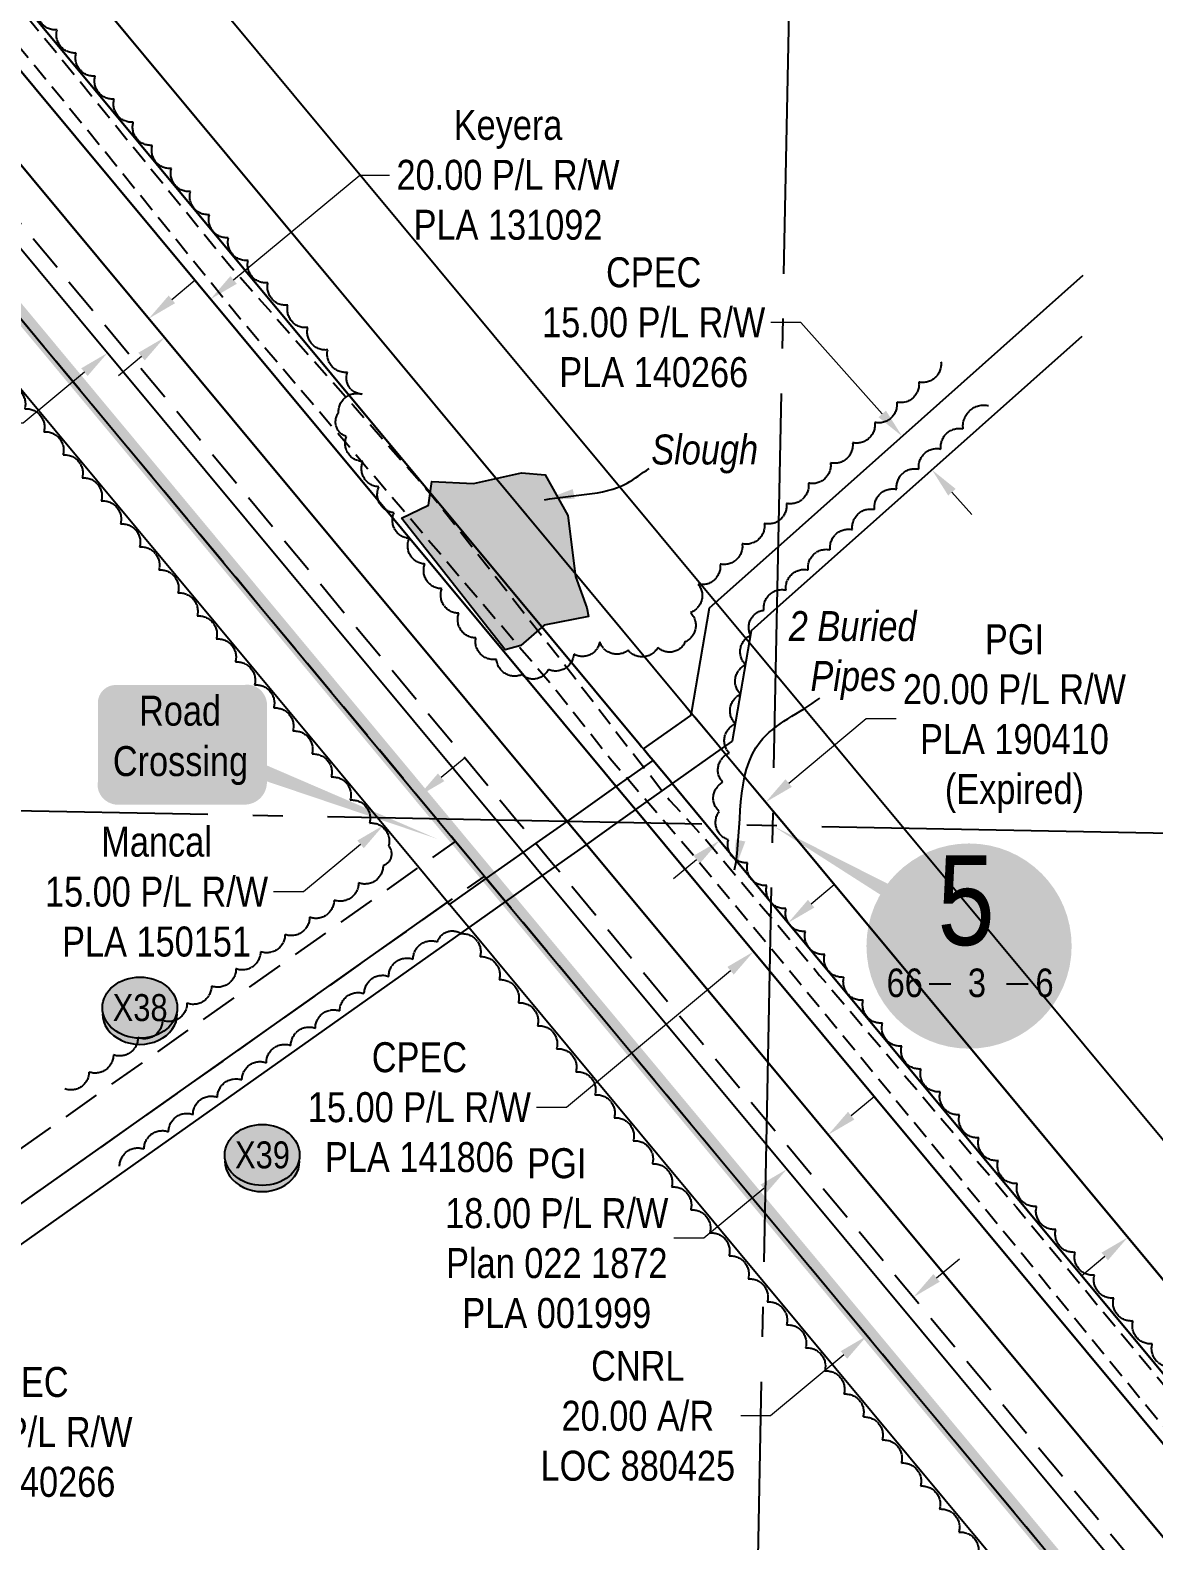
# Model space of a CAD drawing. Extents: x 405326 to 424052, y 6044755 to 6062236.
# Drawn here: x 408488 to 408863, y 6060249 to 6060753 of the extents above; entities that cross this region are included whole.
import ezdxf
from ezdxf.enums import TextEntityAlignment as Align

# ---------------------------------------------------------------- set-up
doc = ezdxf.new("R2010")
doc.units = 0
doc.header["$LTSCALE"] = 5
for name, pattern in [('0', [1, 1, 0]), ('foc-ACCESSROAD', [3.75, 2.5, -1.25]), ('foc-QUARTERLINE', [33, 25, -3, 2, -3]), ('UG_PIPE', [1.875, 1.25, -0.625])]:
    doc.linetypes.add(name, pattern=pattern)
for name, color, linetype in [('10', 1, 'Continuous'), ('9', 3, 'Continuous'), ('AS-PIPE-UG', 44, 'UG_PIPE'), ('AS-PIPE-UG-T', 44, 'Continuous'), ('AS-UNDERLAY-H', 141, 'Continuous'), ('C-AR', 13, 'foc-ACCESSROAD'), ('C-RW', 13, 'Continuous'), ('CG-NOTES', 7, 'Continuous'), ('F-AR', 190, 'foc-ACCESSROAD'), ('F-RW', 190, 'Continuous'), ('L-SECLBL', 7, 'Continuous'), ('L-SECQ', 8, 'foc-QUARTERLINE'), ('P-CROSSINGS', 250, 'Continuous'), ('P-PROPOSED', 10, 'Continuous'), ('T-BUSH', 110, '0'), ('T-WATER', 160, 'Continuous'), ('T-WATER-H', 133, 'Continuous'), ('T-WATER-T', 170, 'Continuous')]:
    doc.layers.add(name, color=color, linetype=linetype)
for name, color, linetype, lineweight in [('C-RW-T', 13, 'Continuous', 9), ('F-AR-T', 190, 'Continuous', 9), ('F-RW-T', 190, 'Continuous', 9)]:
    doc.layers.add(name, color=color, linetype=linetype, lineweight=lineweight)
doc.styles.add('80', font='ARIALN.TTF', dxfattribs={"height": 10})
doc.styles.add('80CG', font='ARIALN.TTF', dxfattribs={"height": 10})
doc.styles.add('80L', font='ARIALN.TTF', dxfattribs={"height": 10})
doc.styles.add('Crossing', font='ARIALN.TTF', dxfattribs={"height": 10})
doc.styles.add('SIMPLEX', font='ARIALN.TTF')
doc.dimstyles.new('Compass 5 000', dxfattribs={"dimscale": 5, "dimtxt": 9, "dimasz": 2, "dimexe": 0.2, "dimexo": 0.0625, "dimgap": 0.5, "dimtad": 0, "dimtih": 1, "dimtoh": 1, "dimzin": 0, "dimdsep": 46, "dimtxsty": '80CG', "dimcen": 0.1, "dimse1": 1, "dimse2": 1, "dimclrd": 256, "dimclrt": 256, "dimaunit": 1, "dimadec": 4, "dimazin": 0, "dimtfac": 0.06, "dimtofl": 0, "dimtmove": 0, "dimatfit": 1, "dimfxl": 0.2, "dimtolj": 1, "dimtzin": 0, "dimlwd": -1, "dimarcsym": 0})

# ---------------------------------------------------------------- blocks, each defined once
blk = doc.blocks.new('L-SECLBL')
at = {"layer": '9', "color": 7}
for p, q in [((-5.08, -27.83), (-12.29, -27.83)), ((20.7, -27.83), (13.5, -27.83))]:
    blk.add_line(p, q, dxfattribs=at)
at = {"layer": '10', "color": 2, "style": 'SIMPLEX'}
blk.add_attdef('SEC', text='', height=30, dxfattribs=at).set_placement((0, 0), align=Align.MIDDLE)
at = {"layer": '10', "color": 5, "style": '80L'}
blk.add_attdef('TWP', text='', height=9.5, dxfattribs=at).set_placement((-14.43, -27.37), align=Align.MIDDLE_RIGHT)
blk.add_attdef('RGE', text='', height=9.5, dxfattribs=at).set_placement((3.62, -27.37), align=Align.MIDDLE_CENTER)
blk.add_attdef('MER', text='', height=9.5, dxfattribs=at).set_placement((23.17, -27.37), align=Align.MIDDLE_LEFT)
blk = doc.blocks.new('*D894')
at = {"layer": 'F-RW-T', "transparency": 16777216}
for p, q in [((408884.75, 6060375.37), (408892.44, 6060381.77)), ((408892.44, 6060381.77), (408902.44, 6060381.77)), ((408846.37, 6060343.43), (408838.68, 6060337.03))]:
    blk.add_line(p, q, dxfattribs=at)
for points in [[(408883.68, 6060376.65), (408885.82, 6060374.09), (408877.06, 6060368.97)], [(408845.3, 6060344.71), (408847.44, 6060342.15), (408854.06, 6060349.82)]]:
    blk.add_solid(points, dxfattribs=at)
at = {"layer": 'F-RW-T', "transparency": 16777216, "insert": (408941.91, 6060381.77), "char_height": 10, "attachment_point": 5, "style": '80CG'}
blk.add_mtext('\\A1;Keyera\\P30.00 P/L R/W\\PPLA 200096', dxfattribs=at)
blk = doc.blocks.new('*D908')
at = {"layer": 'C-RW-T', "transparency": 16777216}
for p, q in [((408408.74, 6060314.58), (408402.06, 6060322.02)), ((408428.77, 6060292.25), (408435.45, 6060284.8)), ((408435.45, 6060284.8), (408445.45, 6060284.8))]:
    blk.add_line(p, q, dxfattribs=at)
for points in [[(408409.98, 6060315.69), (408407.5, 6060313.46), (408415.42, 6060307.13)], [(408430.01, 6060293.36), (408427.53, 6060291.13), (408422.09, 6060299.69)]]:
    blk.add_solid(points, dxfattribs=at)
at = {"layer": 'C-RW-T', "transparency": 16777216, "insert": (408484.54, 6060284.8), "char_height": 10, "attachment_point": 5, "style": '80CG'}
blk.add_mtext('\\A1;CPEC\\P10.00 P/L R/W\\PPLA 140266', dxfattribs=at)
blk = doc.blocks.new('*D913')
at = {"layer": 'C-RW-T', "transparency": 16777216}
for p, q in [((408744.88, 6060655.28), (408734.88, 6060655.28)), ((408772.09, 6060624.73), (408744.88, 6060655.28)), ((408795.36, 6060598.59), (408802.01, 6060591.12))]:
    blk.add_line(p, q, dxfattribs=at)
for points in [[(408773.33, 6060625.83), (408770.84, 6060623.62), (408778.74, 6060617.26)], [(408796.6, 6060599.7), (408794.11, 6060597.48), (408788.71, 6060606.06)]]:
    blk.add_solid(points, dxfattribs=at)
at = {"layer": 'C-RW-T', "transparency": 16777216, "insert": (408695.79, 6060655.28), "char_height": 10, "attachment_point": 5, "style": '80CG'}
blk.add_mtext('\\A1;CPEC\\P15.00 P/L R/W\\PPLA 140266', dxfattribs=at)
blk = doc.blocks.new('*D925')
at = {"layer": 'F-RW-T', "transparency": 16777216}
for p, q in [((408555.54, 6060669.46), (408597.63, 6060704.48)), ((408597.63, 6060704.48), (408607.63, 6060704.48)), ((408524.8, 6060643.87), (408517.11, 6060637.47))]:
    blk.add_line(p, q, dxfattribs=at)
for points in [[(408554.47, 6060670.74), (408556.61, 6060668.17), (408547.85, 6060663.06)], [(408523.73, 6060645.15), (408525.86, 6060642.59), (408532.48, 6060650.27)]]:
    blk.add_solid(points, dxfattribs=at)
at = {"layer": 'F-RW-T', "transparency": 16777216, "insert": (408647.16, 6060704.48), "char_height": 10, "attachment_point": 5, "style": '80CG'}
blk.add_mtext('\\A1;Keyera\\P20.00 P/L R/W\\PPLA 131092', dxfattribs=at)
blk = doc.blocks.new('*D926')
at = {"layer": 'F-RW-T', "transparency": 16777216}
for p, q in [((408534.92, 6060662.97), (408542.61, 6060669.37)), ((408505.73, 6060638.68), (408485.27, 6060621.65)), ((408485.27, 6060621.65), (408475.27, 6060621.65))]:
    blk.add_line(p, q, dxfattribs=at)
for points in [[(408533.85, 6060664.25), (408535.98, 6060661.69), (408527.23, 6060656.57)], [(408504.66, 6060639.96), (408506.79, 6060637.4), (408513.41, 6060645.07)]]:
    blk.add_solid(points, dxfattribs=at)
at = {"layer": 'F-RW-T', "transparency": 16777216, "insert": (408436.18, 6060621.65), "char_height": 10, "attachment_point": 5, "style": '80CG'}
blk.add_mtext('\\A1;PGI\\P18.00 P/L R/W\\PPlan 022 1872\\PPLA 001999', dxfattribs=at)
blk = doc.blocks.new('*D1008')
at = {"layer": 'F-RW-T', "transparency": 16777216}
for p, q in [((408624.83, 6060503.41), (408632.52, 6060509.81)), ((408597.92, 6060481.02), (408578.89, 6060465.18)), ((408578.89, 6060465.18), (408568.89, 6060465.18))]:
    blk.add_line(p, q, dxfattribs=at)
for points in [[(408623.76, 6060504.69), (408625.89, 6060502.13), (408617.14, 6060497.01)], [(408596.86, 6060482.3), (408598.99, 6060479.74), (408605.61, 6060487.42)]]:
    blk.add_solid(points, dxfattribs=at)
at = {"layer": 'F-RW-T', "transparency": 16777216, "insert": (408529.81, 6060465.18), "char_height": 10, "attachment_point": 5, "style": '80CG'}
blk.add_mtext('\\A1;Mancal\\P15.00 P/L R/W\\PPLA 150151', dxfattribs=at)
blk = doc.blocks.new('*D1009')
at = {"layer": 'F-AR-T', "transparency": 16777216}
for p, q in [((408790.23, 6060336.29), (408797.92, 6060342.69)), ((408759.3, 6060310.55), (408734.83, 6060290.18)), ((408734.83, 6060290.18), (408724.83, 6060290.18))]:
    blk.add_line(p, q, dxfattribs=at)
for points in [[(408789.17, 6060337.57), (408791.3, 6060335.01), (408782.55, 6060329.89)], [(408758.24, 6060311.83), (408760.37, 6060309.27), (408766.99, 6060316.95)]]:
    blk.add_solid(points, dxfattribs=at)
at = {"layer": 'F-AR-T', "transparency": 16777216, "insert": (408690.49, 6060290.18), "char_height": 10, "attachment_point": 5, "style": '80CG'}
blk.add_mtext('\\A1;CNRL\\P20.00 A/R\\PLOC 880425', dxfattribs=at)
blk = doc.blocks.new('*D1010')
at = {"layer": 'F-RW-T', "transparency": 16777216}
for p, q in [((408761.72, 6060390.45), (408769.41, 6060396.84)), ((408732.53, 6060366.15), (408712.51, 6060349.5)), ((408712.51, 6060349.5), (408702.51, 6060349.5))]:
    blk.add_line(p, q, dxfattribs=at)
for points in [[(408760.66, 6060391.73), (408762.79, 6060389.17), (408754.04, 6060384.05)], [(408731.46, 6060367.43), (408733.59, 6060364.87), (408740.21, 6060372.55)]]:
    blk.add_solid(points, dxfattribs=at)
at = {"layer": 'F-RW-T', "transparency": 16777216, "insert": (408663.43, 6060349.5), "char_height": 10, "attachment_point": 5, "style": '80CG'}
blk.add_mtext('\\A1;PGI\\P18.00 P/L R/W\\PPlan 022 1872\\PPLA 001999', dxfattribs=at)
blk = doc.blocks.new('*D1011')
at = {"layer": 'C-RW-T', "transparency": 16777216}
for p, q in [((408748.36, 6060461.22), (408756.05, 6060467.61)), ((408721.46, 6060438.83), (408666.65, 6060393.22)), ((408666.65, 6060393.22), (408656.65, 6060393.22))]:
    blk.add_line(p, q, dxfattribs=at)
for points in [[(408747.29, 6060462.5), (408749.43, 6060459.94), (408740.67, 6060454.82)], [(408720.39, 6060440.11), (408722.52, 6060437.55), (408729.14, 6060445.23)]]:
    blk.add_solid(points, dxfattribs=at)
at = {"layer": 'C-RW-T', "transparency": 16777216, "insert": (408617.57, 6060393.22), "char_height": 10, "attachment_point": 5, "style": '80CG'}
blk.add_mtext('\\A1;CPEC\\P15.00 P/L R/W\\PPLA 141806', dxfattribs=at)
blk = doc.blocks.new('*D1012')
at = {"layer": 'F-RW-T', "transparency": 16777216}
for p, q in [((408740.86, 6060501.49), (408766.69, 6060522.99)), ((408766.69, 6060522.99), (408776.69, 6060522.99)), ((408710.11, 6060475.91), (408702.43, 6060469.51))]:
    blk.add_line(p, q, dxfattribs=at)
for points in [[(408739.79, 6060502.77), (408741.92, 6060500.21), (408733.17, 6060495.1)], [(408709.05, 6060477.19), (408711.18, 6060474.63), (408717.8, 6060482.31)]]:
    blk.add_solid(points, dxfattribs=at)
at = {"layer": 'F-RW-T', "transparency": 16777216, "insert": (408816.23, 6060522.99), "char_height": 10, "attachment_point": 5, "style": '80CG'}
blk.add_mtext('\\A1;PGI\\P20.00 P/L R/W\\PPLA 190410\\P(Expired)', dxfattribs=at)
blk = doc.blocks.new('*U1036')
h = blk.add_hatch(color=59)
edge = h.paths.add_edge_path()
edge.add_line((-21.5, -20), (21.5, -20))
edge.add_arc((21.5, -14), 6, 270, 360)
edge.add_line((27.5, -14), (27.5, 12.5))
edge.add_arc((21.5, 12.5), 6, 0, 90)
edge.add_line((21.5, 18.5), (-21.5, 18.5))
edge.add_arc((-21.5, 12.5), 6, 90, 180)
edge.add_line((-27.5, 12.5), (-27.5, -14))
edge.add_arc((-21.5, -14), 6, 180, 270)
at = {"color": 1, "flags": 128}
blk.add_lwpolyline([(-21.5, -20, 3, 3, 0), (21.5, -20, 3, 3, 0.414214), (27.5, -14, 3, 3, 0), (27.5, 12.5, 3, 0, 0.414214), (21.5, 18.5, 0, 0, 0), (-21.5, 18.5, 0, 0, 0.414214), (-27.5, 12.5, 0, 0, 0), (-27.5, -14, 0, 3, 0.414214)], format="xyseb", close=True, dxfattribs=at)
blk.add_lwpolyline([(85.88, -32.93, 0, 7.5, 0), (0, 0, 0, 0, 0)], format="xyseb", dxfattribs=at)
at = {"color": 1, "style": '80'}
blk.add_attdef('ENTER_TEXT_001', (-35.99, -5), '', height=10, dxfattribs=at)
blk = doc.blocks.new('xing2')
h = blk.add_hatch(color=50)
h.dxf.hatch_style = 1
edge = h.paths.add_edge_path()
edge.add_ellipse((0, 0), major_axis=(-12.5, 0), ratio=0.816297, start_angle=0, end_angle=360)
h = blk.add_hatch(color=250)
h.dxf.hatch_style = 1
edge = h.paths.add_edge_path()
edge.add_ellipse((0, -2.05), major_axis=(-12.5, 0), ratio=0.816297, start_angle=0, end_angle=180)
edge.add_line((12.5, -2.05), (12.5, 0))
edge.add_ellipse((0, 0), major_axis=(-12.5, 0), ratio=0.816297, start_angle=0, end_angle=180, ccw=False)
edge.add_line((-12.5, 0), (-12.5, -2.05))
at = {"color": 250}
blk.add_ellipse((0, 0), major_axis=(-12.5, 0), ratio=0.816297, dxfattribs=at)
blk.add_ellipse((0, -2.05), major_axis=(-12.5, 0), ratio=0.816297, start_param=0, end_param=3.141593, dxfattribs=at)
at = {"color": 250, "style": 'Crossing'}
blk.add_attdef('CROSSING', text='', height=9, dxfattribs=at).set_placement((0.09, 0.02), align=Align.MIDDLE_CENTER)
at = {"color": 250, "style": 'Crossing', "flags": 1}
for tag, p in [('OWNER', (0.09, -12.49)), ('DESCRIPTION', (0.09, -25.77)), ('LOCATION', (0.09, -39.3)), ('DWG_REF', (0.09, -52.84))]:
    blk.add_attdef(tag, text='', height=9, dxfattribs=at).set_placement(p, align=Align.MIDDLE_CENTER)

msp = doc.modelspace()

# ---------------------------------------------------------------- hatches: boundary and pattern name
at = {"layer": 'AS-UNDERLAY-H'}
h = msp.add_hatch(color=256, dxfattribs=at)
h.dxf.hatch_style = 1
edge = h.paths.add_edge_path()
edge.add_arc((408801.072, 6060447.075), 34.254, 0, 360)
at = {"layer": 'T-WATER-H'}
h = msp.add_hatch(color=256, dxfattribs=at)
h.dxf.hatch_style = 1
h.paths.add_polyline_path([(408611.538, 6060589.906), (408620.554, 6060594.266), (408621.718, 6060602.114), (408635.679, 6060601.533), (408651.676, 6060605.021), (408659.529, 6060604.439), (408667.091, 6060590.778), (408669.708, 6060570.432), (408673.489, 6060559.968), (408674.071, 6060557.062), (408659.238, 6060554.155), (408651.385, 6060547.47), (408646.149, 6060546.017)])

# ---------------------------------------------------------------- linework, layer by layer
at = {"layer": 'AS-PIPE-UG', "flags": 128}
for points in [[(409510.049, 6058742.941), (409521.269, 6058753.304), (409575.891, 6058805.859), (409623.676, 6058850.909), (409666.647, 6058890.547), (409693.365, 6058916.226), (409759.038, 6058976.611), (409793.08, 6059007.569), (409797.968, 6059008.775), (409809.529, 6059011.002), (409820.578, 6059012.399), (409839.303, 6059014.826), (409855.01, 6059015.734), (409859.26, 6059016.322), (409862.023, 6059020.007), (409861.762, 6059033.112), (409861.189, 6059044.5), (409861.126, 6059055.313), (409861.207, 6059070.704), (409861.388, 6059080.991), (409861.023, 6059088.402), (409860.364, 6059100.185), (409853.312, 6059107.755), (409845.052, 6059114.874), (409798.34, 6059167.454), (409717.513, 6059265.511), (409662.739, 6059330.164), (409620.871, 6059379.266), (409580.161, 6059430.075), (409538.091, 6059480.848), (409442.734, 6059595.221), (409409.088, 6059633.261), (409364.663, 6059686.126), (409335.379, 6059722.154), (409245.037, 6059830.77), (409219.818, 6059860.175), (409194.636, 6059891.121), (409168.101, 6059923.368), (409119.407, 6059982.796), (409081.924, 6060027.63), (409036.198, 6060081.887), (408996.241, 6060130.081), (408980.458, 6060149.072), (408952.947, 6060183.153), (408926.465, 6060214.922), (408886.751, 6060261.547), (408857.984, 6060296.288), (408813.06, 6060351.216), (408744.677, 6060434.496), (408710.274, 6060475.907), (408699.745, 6060488.197), (408681.214, 6060509.589), (408662.756, 6060532.974), (408557.768, 6060656.471), (408512.324, 6060712.601), (408480.999, 6060750.829), (408429.669, 6060811.686), (408389.139, 6060859.307), (408364.61, 6060888.358), (408332.132, 6060928.754), (408331.112, 6060932.433), (408334.97, 6060937.24), (408342.103, 6060941.203), (408352.965, 6060946.548), (408387.648, 6060961.619), (408387.622, 6060961.645), (408412.878, 6060972.14), (408446.825, 6060986.791), (408461.138, 6060992.957), (408483.643, 6061002.979), (408491.431, 6061007.644), (408507.229, 6061016.708), (408533.91, 6061043.989), (408540.483, 6061049.522), (408560.466, 6061063.885), (408606.805, 6061080.479), (408654.538, 6061092.239), (408673.672, 6061093.141), (408725.597, 6061092.586), (408772.989, 6061100.441), (408815.482, 6061113.44), (408848.661, 6061120.785), (408859.242, 6061122.784), (408870.278, 6061127.286)], [(408291.955, 6061003.561), (408308.422, 6060985.716), (408329.858, 6060958.871), (408343.156, 6060942.922), (408347.469, 6060937.281), (408348.228, 6060935.255), (408345.358, 6060931.306), (408345.228, 6060926.819), (408355.673, 6060916.89), (408369.114, 6060897.669), (408393.776, 6060868.032), (408435.004, 6060818.73), (408475.876, 6060770.453), (408512.677, 6060725.335), (408554.124, 6060674.372), (408595.484, 6060627.628), (408621.083, 6060598.312), (408669.213, 6060536.95), (408684.211, 6060517.283), (408701.085, 6060495.815), (408713.559, 6060482.198), (408751.195, 6060437.296), (408816.915, 6060359.883), (408864.903, 6060302.027), (408893.829, 6060267.481), (408934.195, 6060218.683), (408959.857, 6060189.148), (408992.199, 6060149.629), (409051.522, 6060077.95), (409089.256, 6060032.233), (409126.161, 6059987.766), (409172.557, 6059933.633), (409203.308, 6059895.012), (409233.532, 6059859.808), (409255.634, 6059833.439), (409340.814, 6059726.849), (409374.096, 6059687.78), (409417.847, 6059636.029), (409451.379, 6059596.877), (409505.957, 6059530.844), (409545.229, 6059481.77), (409586.135, 6059433.458), (409631.654, 6059378.36), (409671.191, 6059333.037), (409728.064, 6059265.227), (409806.005, 6059169.361), (409848.302, 6059119.925), (409864.522, 6059102.26), (409862.985, 6059105), (409865.286, 6059089.246), (409865.685, 6059080.686), (409866.094, 6059068.884), (409866.616, 6059036.831), (409865.874, 6059021.94), (409863.294, 6059014.233), (409854.373, 6059007.244), (409837.572, 6059007.607), (409816.793, 6059007.599), (409803.361, 6059004.216), (409796.01, 6059000.011), (409781.671, 6058987.671), (409747.518, 6058956.297), (409698.773, 6058911.518), (409655.24, 6058870.085), (409624.928, 6058842.067), (409572.673, 6058790.574)]]:
    msp.add_lwpolyline(points, dxfattribs=at)
at = {"layer": 'C-AR', "flags": 128}
msp.add_lwpolyline([(407987.263, 6059729.964), (407986.78, 6059722.804), (407972.13, 6059728.479), (407986.512, 6059942.508), (408050.648, 6060000.041), (408073.054, 6060020.141), (408432.879, 6060342.95), (408617.338, 6060473.317), (408629.626, 6060482.001), (408639.25, 6060470.436), (408626.963, 6060461.75), (408442.248, 6060331.203), (408001.068, 6059935.415), (407988.845, 6059753.42), (407987.263, 6059729.964)], close=True, dxfattribs=at)
at = {"layer": 'C-RW'}
for points in [[(408367.802, 6060902.86), (408690.968, 6060514.543), (408691.728, 6060513.631), (408692.365, 6060512.866), (408694.17, 6060510.697), (408695.572, 6060509.013), (408701.345, 6060502.076), (408701.99, 6060501.302), (408713.316, 6060487.692), (408734.933, 6060461.717), (409134.119, 6059982.061), (409248.365, 6059844.781)], [(409237.625, 6059834.236), (409122.591, 6059972.466), (408734.471, 6060438.825), (408693.477, 6060488.082), (408689.705, 6060492.615), (408689.059, 6060493.392), (408683.284, 6060500.329), (408682.642, 6060501.102), (408679.44, 6060504.948), (408353.198, 6060896.948)], [(408001.068, 6059935.415), (408442.248, 6060331.203), (408626.963, 6060461.75), (408627.606, 6060460.978), (408639.893, 6060469.663), (408652.172, 6060478.34), (408656.499, 6060481.399), (408666.864, 6060488.605), (408683.284, 6060500.329), (408695.572, 6060509.013), (408694.17, 6060510.697), (408692.365, 6060512.866), (408708.235, 6060524.082), (408708.358, 6060524.849), (408714.398, 6060559.968), (408737.327, 6060580.384), (408839.132, 6060671.032)], [(408838.719, 6060650.589), (408736.915, 6060559.941), (408728.287, 6060552.259), (408721.961, 6060515.423), (408718.368, 6060512.883), (408701.99, 6060501.302), (408689.705, 6060492.615), (408683.573, 6060488.277), (408673.325, 6060481.032), (408662.922, 6060473.676), (408658.598, 6060470.618), (408646.322, 6060461.938), (408634.036, 6060453.25), (408441.576, 6060317.167), (408004.698, 6059925.239)]]:
    msp.add_lwpolyline(points, dxfattribs=at)
at = {"layer": 'F-AR', "flags": 128}
msp.add_lwpolyline([(406673.607, 6059603.383), (406607.515, 6059675.136), (406578.719, 6059705.214), (406549.288, 6059735.964), (406546.3, 6059739.091), (406435.759, 6059845.662), (406405.08, 6059878.11), (406391.479, 6059892.493), (406310.003, 6059978.668), (406284.904, 6060005.215), (406280.297, 6060001.007), (406269.346, 6059991.004), (406171.008, 6059901.184), (406002.743, 6059747.501), (405970.503, 6059718.054), (405955.06, 6059703.957), (405904.407, 6059657.693), (405885.568, 6059640.478), (405872.713, 6059655.829), (405875.283, 6059658.177), (405886.529, 6059668.447), (405889.206, 6059670.893), (405892.433, 6059673.839), (405894.885, 6059676.08), (405897.773, 6059678.718), (405911.277, 6059691.05), (405941.563, 6059718.705), (405959.472, 6059735.068), (405963.164, 6059738.44), (405973.802, 6059748.151), (406176.105, 6059932.924), (406190.869, 6059946.411), (406255.859, 6060005.771), (406280.869, 6060028.613), (406286.173, 6060033.458), (406296.505, 6060042.895), (406311.618, 6060056.699), (406648.632, 6060364.503), (406652.407, 6060367.815), (406728.161, 6060434.277), (406765.482, 6060467.28), (406829.091, 6060524.873), (406948.073, 6060632.624), (407042.847, 6060719.312), (407118.327, 6060790.297), (407131.659, 6060802.834), (407174.744, 6060827.544), (407197.292, 6060847.034), (407218.323, 6060866.83), (407240.114, 6060902.287), (407313.868, 6060969.15), (407401.063, 6061047.848), (407421.238, 6061069.206), (407438.771, 6061092.851), (407460.508, 6061123.512), (407493.531, 6061155.479), (407647.804, 6061298.96), (407662.721, 6061312.905), (407732.148, 6061377.845), (407800.586, 6061440.87), (407811.689, 6061451.095), (407817.417, 6061456.371), (407819.187, 6061457.779), (407829.951, 6061466.341), (407833.864, 6061469.453), (407847.831, 6061452.69), (407863.83, 6061433.493), (407895.275, 6061395.751), (407914.472, 6061372.712), (407924.065, 6061361.195), (407931.332, 6061352.479), (407933.664, 6061349.68), (407960.781, 6061317.135), (407969.336, 6061306.868), (408261.154, 6060956.644), (408283.536, 6060929.766), (408289.933, 6060922.083), (408293.132, 6060918.267), (408299.539, 6060910.562), (408650.23, 6060488.933), (408655.857, 6060482.171), (408662.27, 6060474.46), (408733.463, 6060388.866), (409213.995, 6059811.126), (409223.657, 6059799.509), (409322.023, 6059681.238), (409347.583, 6059650.567), (409516.281, 6059448.133), (409545.742, 6059412.779), (409550.45, 6059407.13), (409844.345, 6059053.527), (409837.693, 6059053.704), (409824.391, 6059054.06), (409820.233, 6059054.171), (409817.749, 6059054.238), (409798.169, 6059077.797), (409545.132, 6059382.241), (409535.059, 6059394.36), (409515.671, 6059417.627), (409321.13, 6059651.088), (409303.164, 6059672.655), (409295.582, 6059681.76), (409213.142, 6059780.826), (409193.938, 6059803.874), (409142.8, 6059865.348), (409133.222, 6059876.873), (408732.84, 6060357.979), (408645.667, 6060462.726), (408639.25, 6060470.436), (408629.626, 6060482.001), (408623.415, 6060489.461), (408382.505, 6060778.945), (408289.426, 6060891.476), (408286.737, 6060894.705), (408284.178, 6060897.776), (408274.579, 6060909.298), (408268.182, 6060916.977), (408205.9, 6060991.765), (408201.69, 6060996.807), (408199.488, 6060999.443), (408193.454, 6061006.668), (408180.655, 6061022.028), (407960.16, 6061286.648), (407942.877, 6061307.391), (407930.711, 6061321.979), (407918.297, 6061336.884), (407908.701, 6061348.405), (407899.074, 6061359.902), (407831.012, 6061441.63), (407830.433, 6061441.169), (407823.614, 6061434.89), (407812.567, 6061424.716), (407745.752, 6061363.186), (407691.394, 6061312.34), (407661.443, 6061284.335), (407507.297, 6061140.972), (407475.749, 6061110.434), (407454.962, 6061081.111), (407436.592, 6061056.339), (407415.054, 6061033.536), (407327.283, 6060954.319), (407255.659, 6060889.386), (407233.968, 6060854.092), (407210.69, 6060832.181), (407186.365, 6060811.155), (407143.647, 6060786.656), (407117.752, 6060762.305), (407056.446, 6060704.649), (406961.532, 6060617.834), (406858.248, 6060524.299), (406778.818, 6060452.377), (406741.557, 6060419.428), (406678.378, 6060364.002), (406667.052, 6060354.065), (406663.276, 6060350.754), (406662.118, 6060349.737), (406311.047, 6060029.092), (406309.992, 6060028.129), (406299.67, 6060018.701), (406310.592, 6060007.147), (406406.172, 6059906.052), (406419.839, 6059891.596), (406449.965, 6059859.733), (406560.455, 6059753.221), (406577.501, 6059735.406), (406606.933, 6059704.657), (406621.845, 6059689.086), (406701.272, 6059602.838)], dxfattribs=at)
at = {"layer": 'F-RW'}
for points in [[(410702.826, 6059044.773), (410330.355, 6059053.081), (410157.824, 6059056.928), (409890.915, 6059068.952), (409870.934, 6059069.852), (409855.948, 6059070.528), (409846.758, 6059070.942), (409546.132, 6059432.242), (409516.671, 6059467.652), (409364.735, 6059650.229), (409339.213, 6059680.9), (409292.044, 6059737.584), (409232.933, 6059808.609), (409223.302, 6059820.184), (409107.217, 6059959.672), (408733.855, 6060408.302), (408673.325, 6060481.033), (408666.864, 6060488.606), (408309.174, 6060918.573)], [(408309.174, 6060918.573), (408666.864, 6060488.606), (408673.325, 6060481.033), (408733.855, 6060408.302), (409107.217, 6059959.672), (409223.302, 6059820.183), (409232.933, 6059808.609), (409292.044, 6059737.584), (409339.214, 6059680.899), (409364.735, 6059650.229), (409516.671, 6059467.652), (409546.132, 6059432.242), (409846.758, 6059070.942), (409855.948, 6059070.528), (409870.934, 6059069.853), (409890.915, 6059068.952), (410157.824, 6059056.928), (410330.355, 6059053.081), (410702.826, 6059044.773)], [(408419.512, 6060918.722), (408623.572, 6060673.548), (408716.526, 6060561.863), (408727.643, 6060548.507), (408736.47, 6060537.901), (408779.344, 6060486.386), (409171.469, 6060015.249), (409284.147, 6059879.888)], [(408386.6, 6060911.528), (408706.338, 6060527.337), (408708.029, 6060525.2), (408708.358, 6060524.849), (408709.54, 6060523.49), (408717.727, 6060513.654), (408718.368, 6060512.883), (408735.549, 6060492.239), (408739.767, 6060487.17), (409262.674, 6059858.821)], [(410722.693, 6059026.368), (410329.999, 6059035.074), (410157.225, 6059038.938), (409890.435, 6059050.959), (409870.453, 6059051.86), (409855.467, 6059052.536), (409838.011, 6059053.323), (409837.693, 6059053.704), (409545.582, 6059404.772), (409516.122, 6059440.19), (409340.935, 6059650.698), (409315.409, 6059681.369), (408733.302, 6060380.853), (408658.598, 6060470.618), (408652.172, 6060478.34), (408643.239, 6060489.071), (408295.358, 6060907.063)], [(409248.365, 6059844.781), (409134.119, 6059982.061), (408734.933, 6060461.717), (408713.316, 6060487.692), (408701.99, 6060501.302), (408701.345, 6060502.076), (408695.572, 6060509.013), (408694.17, 6060510.697), (408692.365, 6060512.866), (408691.728, 6060513.631), (408690.968, 6060514.543), (408367.802, 6060902.86)], [(409262.665, 6059858.812), (409148.417, 6059996.074), (408739.767, 6060487.17), (408735.549, 6060492.239), (408718.357, 6060512.855), (408717.709, 6060513.611), (408709.522, 6060523.447), (408708.351, 6060524.834), (408708.026, 6060525.193), (408706.321, 6060527.294), (408600.53, 6060654.401), (408393.215, 6060903.51)], [(408353.195, 6060896.94), (408679.44, 6060504.946), (408682.641, 6060501.1), (408683.284, 6060500.328), (408689.058, 6060493.391), (408689.705, 6060492.615), (408693.477, 6060488.082), (408734.471, 6060438.825), (409122.591, 6059972.466), (409237.625, 6059834.236)], [(408382.505, 6060778.945), (408623.415, 6060489.461), (408629.626, 6060482.001), (408639.25, 6060470.436), (408639.893, 6060469.663), (408645.667, 6060462.726), (408646.322, 6060461.938), (408732.84, 6060357.979), (409133.221, 6059876.873), (409142.799, 6059865.347), (409193.938, 6059803.874), (409213.142, 6059780.826), (409295.582, 6059681.76)], [(409275.743, 6059682.151), (409201.678, 6059771.288), (409182.416, 6059794.283), (409131.26, 6059855.746), (409121.677, 6059867.261), (408732.378, 6060335.081), (408634.036, 6060453.25), (408633.379, 6060454.041), (408627.606, 6060460.978), (408626.963, 6060461.75), (408617.338, 6060473.317), (408603.574, 6060489.851), (408374.951, 6060764.575)]]:
    msp.add_lwpolyline(points, dxfattribs=at)
at = {"layer": 'L-SECLBL', "flags": 128}
msp.add_lwpolyline([(408735.448, 6060487.268, 0, 4.998, 0), (408777.741, 6060463.168, 0, 0, 0)], format="xyseb", dxfattribs=at)
at = {"layer": 'L-SECQ'}
for p, q in [((408751.672, 6061291.425), (408719.216, 6059683.108)), ((409536.739, 6060471.429), (407934.156, 6060503.071))]:
    msp.add_line(p, q, dxfattribs=at)
at = {"layer": 'P-PROPOSED', "const_width": 4.998, "flags": 128}
msp.add_lwpolyline([(409228.399, 6059664.046), (409176.612, 6059726.298), (409225.781, 6059767.2), (409213.91, 6059781.465), (409194.067, 6059805.281), (409144.208, 6059865.218), (409133.99, 6059877.512), (408733.608, 6060358.619), (408646.435, 6060463.365), (408640.019, 6060471.075), (408630.394, 6060482.641), (408624.183, 6060490.1), (408383.274, 6060779.583)], dxfattribs=at)
at = {"layer": 'T-BUSH', "flags": 128}
for points in [[(408791.683, 6060642.135, -0.520567), (408784.312, 6060635.383, -0.5205671), (408776.941, 6060628.632, -0.5205671), (408769.57, 6060621.881, -0.5205671), (408762.199, 6060615.129, -0.5205671), (408754.828, 6060608.378, -0.5205671), (408747.456, 6060601.627, -0.5205671), (408740.085, 6060594.876, -0.5205671), (408732.714, 6060588.124, -0.5205671), (408725.343, 6060581.373, -0.5205671), (408717.972, 6060574.622, -0.5205671), (408710.601, 6060567.87, -0.5205671), (408708.085, 6060558.429, -0.5205671), (408706.27, 6060548.6, -0.5205671), (408697.19, 6060546.727, -0.5205671), (408687.237, 6060545.811, -0.5205671), (408677.787, 6060548.65, -0.5205671), (408669.117, 6060544.537, -0.5205671), (408660.539, 6060539.405, -0.5205671), (408651.856, 6060537.71, -0.5205671), (408643.301, 6060542.772, -0.5205671), (408636.418, 6060549.936, -0.5205671), (408630.737, 6060558.16, -0.5205671), (408625.055, 6060566.384, -0.5205671), (408619.374, 6060574.608, -0.5205671), (408614.162, 6060583.132, -0.5205671), (408609.113, 6060591.759, -0.5205671), (408604.064, 6060600.385, -0.5205671), (408598.685, 6060608.809, -0.5205671), (408593.246, 6060617.195, -0.5205671), (408590.591, 6060625.123, -0.5205671), (408598.432, 6060631.323, -0.5205671), (408593.585, 6060638.634, -0.5205671), (408586.942, 6060646.102, -0.5205671), (408580.299, 6060653.571, -0.5205671), (408573.655, 6060661.04, -0.5205671), (408567.012, 6060668.508, -0.5205671), (408560.369, 6060675.977, -0.5205671), (408553.83, 6060683.535, -0.5205671), (408547.472, 6060691.248, -0.5205671), (408541.113, 6060698.961, -0.5205671), (408534.755, 6060706.673, -0.5205671), (408528.397, 6060714.386, -0.5205671), (408522.039, 6060722.099, -0.5205671), (408515.681, 6060729.812, -0.5205671), (408509.323, 6060737.525, -0.5205671), (408502.965, 6060745.238, -0.5205671), (408496.607, 6060752.951, -0.5205671), (408490.249, 6060760.664, -0.5205671), (408483.891, 6060768.377, -0.5205671), (408477.533, 6060776.09, -0.5205671), (408471.175, 6060783.802, -0.5205671), (408464.817, 6060791.515, -0.5205671), (408458.458, 6060799.228, -0.5205671), (408452.1, 6060806.941, -0.5205671), (408445.742, 6060814.654, -0.5205671), (408439.384, 6060822.367, -0.5205671), (408433.026, 6060830.08, -0.5205671), (408426.668, 6060837.793, -0.5205671), (408420.31, 6060845.506, -0.5205671), (408413.952, 6060853.219, -0.5205671), (408407.594, 6060860.931, -0.5205671), (408401.236, 6060868.644, -0.5205671), (408394.878, 6060876.357, -0.5205671), (408388.52, 6060884.07, -0.5205671), (408382.161, 6060891.783, -0.5205671), (408383.808, 6060899.741, -0.5205671), (408389.682, 6060907.829, -0.5205671), (408387.155, 6060915.754, -0.5205671), (408380.971, 6060923.608, -0.5205671), (408374.788, 6060931.461, -0.5205671), (408372.788, 6060938.397, -0.5205671), (408381.691, 6060942.942, -0.5205671), (408390.593, 6060947.488, -0.5205671), (408399.496, 6060952.033, -0.5205671), (408408.398, 6060956.578, -0.5205671), (408417.301, 6060961.124, -0.5205671), (408426.209, 6060965.654, -0.5205671), (408435.837, 6060968.341, -0.5205671), (408445.465, 6060971.028, -0.5205671), (408455.092, 6060973.715, -0.5205671), (408463.685, 6060978.475, -0.5205671), (408471.616, 6060984.558, -0.5205671), (408479.872, 6060983.238, -0.5205671), (408488.014, 6060979.612, -0.5205671), (408494.244, 6060987.428, -0.5205671), (408500.475, 6060995.245, -0.5205671), (408497.908, 6061004.029, -0.5205671), (408493.554, 6061013.023, -0.5205671), (408490.991, 6061022.685, -0.5205671), (408488.855, 6061032.223, -0.5205671), (408496.169, 6061039.036, -0.5205671), (408503.484, 6061045.848, -0.5205671), (408512.434, 6061046.315, -0.5205671), (408522.13, 6061043.885, -0.5205671), (408530.369, 6061038.427, -0.5205671), (408538.322, 6061032.372, -0.5205671), (408546.272, 6061027.316, -0.5205671), (408554.193, 6061033.413, -0.5205671), (408562.114, 6061039.509, -0.5205671), (408566.018, 6061046.58, -0.5205671), (408566.121, 6061053.708, -0.5205671), (408575.668, 6061056.671, -0.5205671), (408585.214, 6061059.634, -0.5205671), (408594.761, 6061062.598, -0.5205671), (408604.307, 6061065.561, -0.5205671), (408613.853, 6061068.524, -0.5205671), (408623.446, 6061071.295, -0.5205671), (408633.298, 6061072.985, -0.5205671), (408643.149, 6061074.675, -0.5205671), (408653.001, 6061076.364, -0.5205671), (408662.853, 6061078.054, -0.5205671), (408672.705, 6061079.743, -0.5205671), (408682.586, 6061081.021, -0.5205671), (408692.578, 6061080.749, -0.5205671), (408702.57, 6061080.476, -0.5205671), (408712.562, 6061080.204, -0.5205671), (408722.554, 6061079.931, -0.5205671), (408732.546, 6061079.659, -0.5205671), (408742.538, 6061079.387, -0.5205671), (408752.245, 6061081.761, -0.5205671), (408761.949, 6061084.157, -0.5205671), (408771.653, 6061086.554, -0.5205671), (408781.357, 6061088.95, -0.5205671), (408790.838, 6061092.101, -0.5205671), (408800.282, 6061095.377, -0.5205671), (408809.725, 6061098.654, -0.5205671), (408819.168, 6061101.93, -0.5205671), (408828.612, 6061105.207, -0.5205671), (408838.339, 6061107.471, -0.5117374), (408847.984, 6061109.692, -0.5117374)], [(408295.92, 6060646.337, -0.5205671), (408305.859, 6060647.394, -0.5205671), (408315.799, 6060648.451, -0.5205671), (408325.739, 6060649.508, -0.5205671), (408335.71, 6060649.661, -0.5205671), (408345.699, 6060649.295, -0.5205671), (408355.688, 6060648.929, -0.5205671), (408365.677, 6060648.563, -0.5205671), (408375.666, 6060648.198, -0.5205671), (408385.655, 6060647.832, -0.5205671), (408395.644, 6060647.466, -0.5205671), (408404.677, 6060650.965, -0.5205671), (408413.345, 6060655.943, -0.5205671), (408422.013, 6060660.921, -0.5205671), (408430.681, 6060665.899, -0.5205671), (408439.349, 6060670.876, -0.5205671), (408447.42, 6060672.526, -0.5205671), (408453.815, 6060664.844, -0.5205671), (408460.21, 6060657.161, -0.5205671), (408466.605, 6060649.479, -0.5205671), (408473, 6060641.797, -0.5205671), (408479.395, 6060634.114, -0.5205671), (408485.79, 6060626.432, -0.5205671), (408492.185, 6060618.75, -0.5205671), (408498.58, 6060611.067, -0.5205671), (408504.974, 6060603.385, -0.5205671), (408511.369, 6060595.703, -0.5205671), (408517.764, 6060588.02, -0.5205671), (408524.159, 6060580.338, -0.5205671), (408530.554, 6060572.655, -0.5205671), (408536.949, 6060564.973, -0.5205671), (408543.344, 6060557.291, -0.5205671), (408549.739, 6060549.608, -0.5205671), (408556.134, 6060541.926, -0.5205671), (408562.529, 6060534.244, -0.5205671), (408568.924, 6060526.561, -0.5205671), (408575.319, 6060518.879, -0.5205671), (408581.714, 6060511.197, -0.5205671), (408588.109, 6060503.514, -0.5205671), (408594.504, 6060495.832, -0.5205671), (408600.899, 6060488.15, -0.5205671), (408607.294, 6060480.467, -0.5205671), (408605.436, 6060473.885, -0.5205671), (408597.251, 6060468.146, -0.5205671), (408589.067, 6060462.407, -0.5205671), (408580.883, 6060456.668, -0.5205671), (408572.699, 6060450.93, -0.5205671), (408564.515, 6060445.191, -0.5205671), (408556.331, 6060439.452, -0.5205671), (408548.147, 6060433.713, -0.5205671), (408539.963, 6060427.974, -0.5205671), (408531.779, 6060422.235, -0.5205671), (408523.595, 6060416.496, -0.5205671), (408515.41, 6060410.758, -0.5205671), (408507.226, 6060405.019, -0.5205671), (408499.204, 6060399.393, -0.5205671)], [(409385.176, 6059981.971, -0.5205671), (409378.044, 6059974.967, -0.5205671), (409370.912, 6059967.963, -0.5205671), (409363.781, 6059960.959, -0.5205671), (409356.649, 6059953.955, -0.5205671), (409349.518, 6059946.952, -0.5205671), (409342.386, 6059939.948, -0.5205671), (409335.255, 6059932.944, -0.5205671), (409328.123, 6059925.94, -0.5205671), (409320.992, 6059918.936, -0.5205671), (409313.86, 6059911.932, -0.5205671), (409306.729, 6059904.928, -0.5205671), (409299.597, 6059897.924, -0.5205671), (409292.465, 6059890.92, -0.5205671), (409285.334, 6059883.916, -0.5205671), (409278.202, 6059876.912, -0.5205671), (409271.071, 6059869.908, -0.5205671), (409263.939, 6059862.904, -0.5205671), (409256.66, 6059856.054, -0.5205671), (409250.678, 6059863.865, -0.5205671), (409244.715, 6059871.887, -0.5205671), (409235.77, 6059872.188, -0.5205671), (409227.303, 6059877.475, -0.5205671), (409220.592, 6059884.883, -0.5205671), (409213.881, 6059892.291, -0.5205671), (409207.17, 6059899.698, -0.5205671), (409200.789, 6059907.38, -0.5205671), (409194.748, 6059915.344, -0.5205671), (409188.708, 6059923.308, -0.5205671), (409182.667, 6059931.272, -0.5205671), (409181.042, 6059939.588, -0.5205671), (409185.942, 6059948.266, -0.5205671), (409192.842, 6059955.498, -0.5205671), (409192.598, 6059963.184, -0.5205671), (409186.669, 6059971.231, -0.5205671), (409180.74, 6059979.279, -0.5205671), (409174.811, 6059987.326, -0.5205671), (409168.883, 6059995.374, -0.5205671), (409162.954, 6060003.421, -0.5205671), (409156.823, 6060010.161, -0.5205671), (409148.742, 6060004.277, -0.5205671), (409140.662, 6059998.393, -0.5205671), (409131.903, 6059993.58, -0.5205671), (409125.182, 6059999.905, -0.5205671), (409118.698, 6060007.512, -0.5205671), (409112.213, 6060015.119, -0.5205671), (409105.729, 6060022.726, -0.5205671), (409099.244, 6060030.333, -0.5205671), (409092.76, 6060037.94, -0.5205671), (409086.361, 6060045.619, -0.5205671), (409079.975, 6060053.309, -0.5205671), (409073.589, 6060060.999, -0.5205671), (409067.203, 6060068.688, -0.5205671), (409060.817, 6060076.378, -0.5205671), (409054.431, 6060084.068, -0.5205671), (409048.045, 6060091.758, -0.5205671), (409041.659, 6060099.448, -0.5205671), (409035.273, 6060107.137, -0.5205671), (409028.887, 6060114.827, -0.5205671), (409022.501, 6060122.517, -0.5205671), (409016.115, 6060130.207, -0.5205671), (409009.729, 6060137.896, -0.5205671), (409003.342, 6060145.585, -0.5205671), (408996.954, 6060153.274, -0.5205671), (408990.567, 6060160.962, -0.5205671), (408984.179, 6060168.65, -0.5205671), (408977.791, 6060176.339, -0.5205671), (408971.403, 6060184.027, -0.5205671), (408965.015, 6060191.715, -0.5205671), (408958.628, 6060199.404, -0.5205671), (408952.24, 6060207.092, -0.5205671), (408945.852, 6060214.78, -0.5205671), (408939.464, 6060222.468, -0.5205671), (408933.048, 6060230.133, -0.5205671), (408926.611, 6060237.78, -0.5205671), (408920.175, 6060245.428, -0.5205671), (408913.738, 6060253.075, -0.5205671), (408907.301, 6060260.722, -0.5205671), (408900.864, 6060268.37, -0.5205671), (408894.427, 6060276.017, -0.5205671), (408887.99, 6060283.664, -0.5205671), (408881.553, 6060291.311, -0.5205671), (408875.117, 6060298.959, -0.5205671), (408868.68, 6060306.606, -0.5205671), (408862.243, 6060314.253, -0.5205671), (408855.806, 6060321.9, -0.5205671), (408849.369, 6060329.548, -0.5205671), (408842.932, 6060337.195, -0.5205671), (408836.495, 6060344.842, -0.5205671), (408830.058, 6060352.49, -0.5205671), (408823.622, 6060360.137, -0.5205671), (408817.189, 6060367.788, -0.5205671), (408810.757, 6060375.439, -0.5205671), (408804.326, 6060383.091, -0.5205671), (408797.894, 6060390.743, -0.5205671), (408791.462, 6060398.394, -0.5205671), (408785.031, 6060406.046, -0.5205671), (408778.599, 6060413.697, -0.5205671), (408772.167, 6060421.349, -0.5205671), (408765.735, 6060429.001, -0.5205671), (408759.304, 6060436.652, -0.5205671), (408752.872, 6060444.304, -0.5205671), (408746.44, 6060451.955, -0.5205671), (408740.009, 6060459.607, -0.5205671), (408733.577, 6060467.259, -0.5205671), (408727.145, 6060474.91, -0.5205671), (408720.713, 6060482.562, -0.5205671), (408717.678, 6060492.003, -0.5205671), (408718.841, 6060501.737, -0.5205671), (408720.996, 6060511.497, -0.5205671), (408723.09, 6060521.27, -0.5205671), (408724.783, 6060531.121, -0.5205671), (408726.475, 6060540.973, -0.5205671), (408728.167, 6060550.824, -0.5205671), (408732.573, 6060559.189, -0.5205671), (408739.965, 6060565.918, -0.5205671), (408747.356, 6060572.646, -0.5205671), (408754.748, 6060579.375, -0.5205671), (408762.14, 6060586.104, -0.5205671), (408769.532, 6060592.832, -0.5205671), (408776.924, 6060599.561, -0.5205671), (408784.316, 6060606.29, -0.5205671), (408791.708, 6060613.018, -0.5205671), (408799.099, 6060619.747, -0.5205671), (408807.612, 6060627.496, -0.5205671)], [(408517.482, 6060373.561, -0.5205671), (408525.65, 6060379.324, -0.5205671), (408533.817, 6060385.087, -0.5205671), (408541.984, 6060390.85, -0.5205671), (408550.151, 6060396.613, -0.5205671), (408558.319, 6060402.375, -0.5205671), (408566.486, 6060408.138, -0.5205671), (408574.653, 6060413.901, -0.5205671), (408582.82, 6060419.664, -0.5205671), (408590.988, 6060425.427, -0.5205671), (408599.155, 6060431.189, -0.5205671), (408607.322, 6060436.952, -0.5205671), (408615.489, 6060442.715, -0.5205671), (408623.657, 6060448.478, -0.5205671), (408631.423, 6060451.203, -0.5205671), (408637.817, 6060443.52, -0.5205671), (408644.21, 6060435.836, -0.5205671), (408650.603, 6060428.152, -0.5205671), (408656.997, 6060420.469, -0.5205671), (408663.39, 6060412.785, -0.5205671), (408669.784, 6060405.102, -0.5205671), (408676.177, 6060397.418, -0.5205671), (408682.571, 6060389.734, -0.5205671), (408688.964, 6060382.051, -0.5205671), (408695.357, 6060374.367, -0.5205671), (408701.751, 6060366.683, -0.5205671), (408708.144, 6060359, -0.5205671), (408714.538, 6060351.316, -0.5205671), (408720.931, 6060343.633, -0.5205671), (408727.325, 6060335.949, -0.5205671), (408733.718, 6060328.265, -0.5205671), (408740.111, 6060320.582, -0.5205671), (408746.505, 6060312.898, -0.5205671), (408752.898, 6060305.214, -0.5205671), (408759.292, 6060297.531, -0.5205671), (408765.685, 6060289.847, -0.5205671), (408772.078, 6060282.163, -0.5205671), (408778.472, 6060274.48, -0.5205671), (408784.865, 6060266.796, -0.5205671), (408791.259, 6060259.113, -0.5205671), (408797.652, 6060251.429, -0.5205671), (408804.046, 6060243.745, -0.5205671), (408810.439, 6060236.062, -0.5205671), (408816.832, 6060228.378, -0.5205671), (408823.226, 6060220.694, -0.5205671), (408829.619, 6060213.011, -0.5205671), (408836.013, 6060205.327, -0.5205671), (408842.406, 6060197.644, -0.5205671), (408848.8, 6060189.96, -0.5205671), (408855.193, 6060182.276, -0.5205671), (408861.586, 6060174.593, -0.5205671), (408867.98, 6060166.909, -0.5205671), (408874.373, 6060159.225, -0.5205671), (408880.767, 6060151.542, -0.5205671), (408887.16, 6060143.858, -0.5205671), (408893.554, 6060136.175, -0.5205671), (408899.947, 6060128.491, -0.5205671), (408906.34, 6060120.807, -0.5205671), (408912.734, 6060113.124, -0.5205671), (408919.127, 6060105.44, -0.5205671), (408925.521, 6060097.756, -0.5205671), (408931.914, 6060090.073, -0.5205671), (408938.307, 6060082.389, -0.5205671), (408944.701, 6060074.705, -0.5205671), (408951.094, 6060067.022, -0.5205671), (408957.488, 6060059.338, -0.5205671), (408963.881, 6060051.655, -0.5205671), (408970.275, 6060043.971, -0.5205671), (408976.668, 6060036.287, -0.5205671), (408983.061, 6060028.604, -0.5205671), (408989.455, 6060020.92, -0.5205671), (408995.848, 6060013.236, -0.5205671), (409002.242, 6060005.553, -0.5205671), (409008.635, 6059997.869, -0.5205671), (409015.029, 6059990.186, -0.5205671), (409021.422, 6059982.502, -0.5205671), (409027.815, 6059974.818, -0.5205671), (409034.209, 6059967.135, -0.5205671), (409040.602, 6059959.451, -0.5205671), (409046.996, 6059951.767, -0.5205671), (409053.389, 6059944.084, -0.5205671), (409059.782, 6059936.4, -0.5205671), (409066.176, 6059928.717, -0.5205671), (409072.569, 6059921.033, -0.5205671), (409078.963, 6059913.349, -0.5205671), (409085.356, 6059905.666, -0.5205671), (409091.75, 6059897.982, -0.5205671), (409098.143, 6059890.298, -0.5205671), (409104.536, 6059882.615, -0.5205671), (409110.93, 6059874.931, -0.5205671), (409117.323, 6059867.247, -0.1326266), (409120.452, 6059866.676, -0.1326266)]]:
    msp.add_lwpolyline(points, format="xyb", dxfattribs=at)
at = {"layer": 'T-WATER', "flags": 128}
msp.add_lwpolyline([(408611.538, 6060589.906), (408620.554, 6060594.266), (408621.718, 6060602.114), (408635.679, 6060601.533), (408651.676, 6060605.021), (408659.529, 6060604.439), (408667.091, 6060590.778), (408669.708, 6060570.432), (408673.489, 6060559.968), (408674.071, 6060557.062), (408659.238, 6060554.155), (408651.385, 6060547.47), (408646.149, 6060546.017)], close=True, dxfattribs=at)
msp.add_lwpolyline([(408611.538, 6060589.906), (408620.554, 6060594.266), (408621.718, 6060602.114), (408635.679, 6060601.533), (408651.676, 6060605.021), (408659.529, 6060604.439), (408667.091, 6060590.778), (408669.708, 6060570.432), (408673.489, 6060559.968), (408674.071, 6060557.062), (408659.238, 6060554.155), (408651.385, 6060547.47), (408646.149, 6060546.017)], close=True, dxfattribs=at)

# ---------------------------------------------------------------- block references
at = {"layer": 'CG-NOTES'}
ref = msp.add_blockref('*U1036', (408537.685, 6060515.767), dxfattribs=dict(at, xscale=0.9990282348270094, yscale=0.9990282348270094, zscale=0.9990282348270094))
ref.add_attrib('ENTER_TEXT_001', 'Road', (408523.987, 6060520.655), dxfattribs={"layer": '0', "color": 1, "height": 9.9903, "style": '80'})
ref.add_attrib('ENTER_TEXT_002', 'Crossing', (408515.23, 6060503.827), dxfattribs={"layer": '0', "color": 1, "height": 9.9903, "style": '80'})
at = {"layer": 'L-SECLBL', "color": 2}
msp.add_blockref('L-SECLBL', (408800.085, 6060462.18), dxfattribs=at).add_auto_attribs({'SEC': '5', 'TWP': '66', 'RGE': '3', 'MER': '6'})
at = {"layer": 'P-CROSSINGS', "color": 5, "xscale": 0.999551, "yscale": 0.999551, "zscale": 0.999551}
for p, values in [((408524.241, 6060426.51), {'CROSSING': 'X38'}), ((408565.089, 6060377.339), {'CROSSING': 'X39'})]:
    msp.add_blockref('xing2', p, dxfattribs=at).add_auto_attribs(values)

# ---------------------------------------------------------------- texts
at = {"layer": 'AS-PIPE-UG-T', "insert": (408731.286, 6060558.899), "char_height": 9.99567, "attachment_point": 1, "style": '80L'}
msp.add_mtext_dynamic_manual_height_columns('\\pi9.60575;{\\fArial Narrow|b0|i1|c0|p34;2 Buried \\P\\pi16.84;Pipes}', width=61.74423, gutter_width=49.978, heights=[0], dxfattribs=at)
at = {"layer": 'T-WATER-T', "insert": (408694.994, 6060617.845), "char_height": 9.99567, "attachment_point": 1, "style": '80L'}
msp.add_mtext_dynamic_manual_height_columns('{\\fArial Narrow|b0|i1|c0|p34;Slough}', width=35.46606, gutter_width=49.978, heights=[0], dxfattribs=at)

# ---------------------------------------------------------------- dimensions: what is measured, and where the dimension line sits
at = {"layer": 'C-RW-T'}
for base, p1, p2, angle, text, picture, middle in [((408778.738, 6060617.257), (408779.067, 6060597.474), (408769.096, 6060608.671), 131.68228, 'CPEC\\P15.00 P/L R/W\\PPLA 140266', '*D913', (408695.791, 6060655.285)), ((408729.144, 6060445.225), (408662.104, 6060549.227), (408650.575, 6060539.631), 219.76893, 'CPEC\\P15.00 P/L R/W\\PPLA 141806', '*D1011', (408617.565, 6060393.215))]:
    dim = msp.add_linear_dim(base=base, p1=p1, p2=p2, angle=angle, text=text, dimstyle='Compass 5 000', dxfattribs=at)
    dim.commit()
    dim.dimension.update_dxf_attribs({"geometry": picture, "text_midpoint": middle, "dimtype": 161})
dim = msp.add_aligned_dim(p1=(408418.76, 6060310.133), p2=(408425.438, 6060302.689), distance=-4.492, text='CPEC\\P10.00 P/L R/W\\PPLA 140266', dimstyle='Compass 5 000', dxfattribs=at)
dim.commit()
dim.dimension.update_dxf_attribs({"geometry": '*D908', "text_midpoint": (408484.536, 6060284.803)})
at = {"layer": 'F-AR-T'}
dim = msp.add_linear_dim(base=(408766.989, 6060316.946), p1=(408728.491, 6060394.844), p2=(408712.935, 6060381.897), angle=219.76826, text='CNRL\\P20.00 A/R\\PLOC 880425', dimstyle='Compass 5 000', dxfattribs=at)
dim.commit()
dim.dimension.update_dxf_attribs({"geometry": '*D1009', "text_midpoint": (408690.492, 6060290.179), "dimtype": 161})
at = {"layer": 'F-RW-T'}
for base, p1, p2, angle, text, picture, middle in [((408532.482, 6060650.266), (408607.723, 6060591.12), (408592.352, 6060578.328), 219.76854, 'Keyera\\P20.00 P/L R/W\\PPLA 131092', '*D925', (408647.165, 6060704.481)), ((408513.413, 6060645.074), (408519.347, 6060666.05), (408505.528, 6060654.549), 219.76747, 'PGI\\P18.00 P/L R/W\\PPlan 022 1872\\PPLA 001999', '*D926', (408436.18, 6060621.65)), ((408733.171, 6060495.096), (408722.236, 6060476.973), (408737.608, 6060489.764), 39.76444, 'PGI\\P20.00 P/L R/W\\PPLA 190410\\P(Expired)', '*D1012', (408816.232, 6060522.99)), ((408605.61, 6060487.418), (408748.716, 6060338.903), (408737.183, 6060329.306), 219.76571, 'Mancal\\P15.00 P/L R/W\\PPLA 150151', '*D1008', (408529.806, 6060465.184)), ((408740.213, 6060372.548), (408697.801, 6060451.624), (408683.978, 6060440.121), 219.76775, 'PGI\\P18.00 P/L R/W\\PPlan 022 1872\\PPLA 001999', '*D1010', (408663.427, 6060349.495))]:
    dim = msp.add_linear_dim(base=base, p1=p1, p2=p2, angle=angle, text=text, dimstyle='Compass 5 000', dxfattribs=at)
    dim.commit()
    dim.dimension.update_dxf_attribs({"geometry": picture, "text_midpoint": middle, "dimtype": 161})
dim = msp.add_aligned_dim(p1=(408845.519, 6060360.082), p2=(408868.528, 6060379.232), distance=-13.345, text='Keyera\\P30.00 P/L R/W\\PPLA 200096', dimstyle='Compass 5 000', dxfattribs=at)
dim.commit()
dim.dimension.update_dxf_attribs({"geometry": '*D894', "text_midpoint": (408941.908, 6060381.769)})

# ---------------------------------------------------------------- leaders
at = {"layer": 'AS-PIPE-UG-T', "path_type": 1}
msp.add_leader([(408722.82, 6060472.503), (408731.325, 6060515.3), (408751.22, 6060529.781)], dimstyle='Compass 5 000', override={"dimgap": 0.5, "dimtad": 0}, dxfattribs=at)
at = {"layer": 'T-WATER-T', "path_type": 1}
msp.add_leader([(408659.295, 6060596.044), (408686.88, 6060601.629), (408694.272, 6060606.494)], dimstyle='Compass 5 000', override={"dimgap": 0.5, "dimtad": 0}, dxfattribs=at)

doc.saveas('drawing.dxf')
